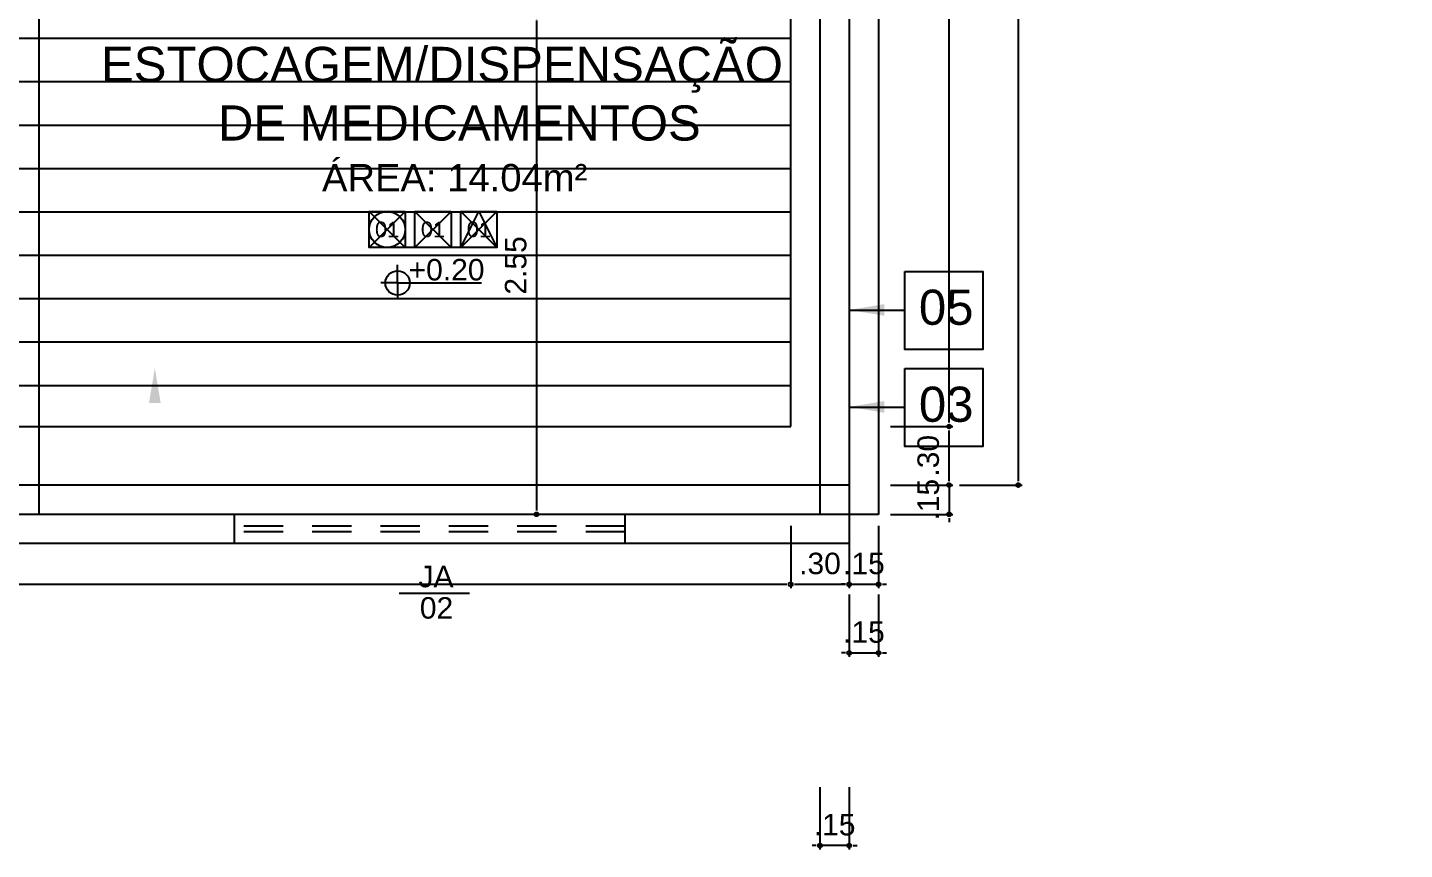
# Model space of a CAD drawing. Header units: millimetres. Extents: x 2125 to 3408, y 1171 to 1686.
# Drawn here: x 3368.26 to 3375.31, y 1518.06 to 1522.27 of the extents above; entities that cross this region are included whole.
import ezdxf
from ezdxf.enums import TextEntityAlignment as Align

# ---------------------------------------------------------------- set-up
doc = ezdxf.new("R2010")
doc.units = ezdxf.units.MM
doc.linetypes.add('CONTORNO_QUADRO_T', pattern=[0.35, 0.2, -0.15])
for name, color, linetype in [('cobertura', 1, 'Continuous'), ('cotas', 7, 'Continuous'), ('ESQUADRIA', 3, 'Continuous'), ('JANELA2', 1, 'Continuous'), ('LAYOUT', 7, 'Continuous'), ('PAREDE', 4, 'Continuous'), ('PAREDES', 4, 'Continuous'), ('RUFO', 3, 'Continuous'), ('TEXTO01', 7, 'Continuous'), ('TEXTO02', 3, 'Continuous'), ('TEXTO03', 2, 'Continuous'), ('TEXTO_ESP_FORRO', 62, 'Continuous'), ('TEXTO_ESP_PAREDES', 10, 'Continuous'), ('TEXTO_ESP_PISO', 150, 'Continuous')]:
    doc.layers.add(name, color=color, linetype=linetype)
doc.styles.add('ARIAL', font='sanss___.ttf')
doc.styles.add('ROMANS', font='arial.ttf')
doc.styles.get("Standard").update_dxf_attribs({"font": 'arial.ttf'})
doc.styles.add('TEXTO1', font='swissko.ttf', dxfattribs={"width": 0.6, "height": 0.1})
doc.dimstyles.new('ESCALA75', dxfattribs={"dimtxt": 0.11, "dimasz": 0.02, "dimexe": 0.02, "dimexo": 0.04, "dimgap": 0.05, "dimtad": 1, "dimzin": 4, "dimdsep": 46, "dimtxsty": 'ROMANS', "dimblk1": 'PPC', "dimblk2": 'PPC', "dimsah": 1, "dimcen": 0.02, "dimclrd": 7, "dimclre": 7, "dimclrt": 3, "dimazin": 1, "dimtfac": 1, "dimtix": 1, "dimtmove": 0, "dimatfit": 3, "dimldrblk": 'PPC', "dimfxl": 0, "dimtolj": 1, "dimtzin": 12, "dimarcsym": 0})

# ---------------------------------------------------------------- blocks, each defined once
blk = doc.blocks.new('PPC')
at = {"color": 2}
blk.add_circle((0, 0), 0.5, dxfattribs=at)
blk = doc.blocks.new('*D1174')
at = {"layer": 'cotas', "color": 7, "lineweight": -2, "transparency": 16777216}
for p, q in [((3372.3214, 1518.3844), (3372.3214, 1518.0644)), ((3372.4714, 1518.3844), (3372.4714, 1518.0644)), ((3372.3014, 1518.0844), (3372.2814, 1518.0844)), ((3372.4714, 1518.0844), (3372.3214, 1518.0844)), ((3372.4914, 1518.0844), (3372.5114, 1518.0844))]:
    blk.add_line(p, q, dxfattribs=at)
at = {"layer": 'DEFPOINTS', "color": 0, "transparency": 16777216}
for p in [(3372.3214, 1518.752), (3372.4714, 1518.602), (3372.3214, 1518.0844)]:
    blk.add_point(p, dxfattribs=at)
at = {"layer": 'cotas', "color": 7, "lineweight": -2, "transparency": 16777216, "xscale": 0.02, "yscale": 0.02, "zscale": 0.02}
blk.add_blockref('PPC', (3372.3214, 1518.0844), dxfattribs=at)
at = {"layer": 'cotas', "color": 7, "lineweight": -2, "transparency": 16777216, "xscale": 0.02, "yscale": 0.02, "zscale": 0.02, "rotation": 180}
blk.add_blockref('PPC', (3372.4714, 1518.0844), dxfattribs=at)
at = {"layer": 'cotas', "color": 3, "transparency": 16777216, "insert": (3372.3964, 1518.1906), "char_height": 0.11, "attachment_point": 5, "style": 'ROMANS'}
blk.add_mtext('\\A1;.15', dxfattribs=at)
blk = doc.blocks.new('*D1235')
at = {"layer": 'cotas', "color": 7, "lineweight": -2, "transparency": 16777216}
for p, q in [((3370.9314, 1522.331), (3370.8494, 1522.331)), ((3370.8694, 1522.311), (3370.8694, 1519.801)), ((3370.887, 1519.781), (3370.8494, 1519.781))]:
    blk.add_line(p, q, dxfattribs=at)
at = {"layer": 'DEFPOINTS', "color": 0, "transparency": 16777216}
for p in [(3370.9714, 1522.331), (3370.8694, 1519.781), (3370.927, 1519.781)]:
    blk.add_point(p, dxfattribs=at)
at = {"layer": 'cotas', "color": 7, "lineweight": -2, "transparency": 16777216, "xscale": 0.02, "yscale": 0.02, "zscale": 0.02}
for p, rotation in [((3370.8694, 1522.331), 90), ((3370.8694, 1519.781), 270)]:
    blk.add_blockref('PPC', p, dxfattribs=dict(at, rotation=rotation))
at = {"layer": 'cotas', "color": 3, "transparency": 16777216, "insert": (3370.7633, 1521.056), "char_height": 0.11, "attachment_point": 5, "rotation": 90, "style": 'ROMANS'}
blk.add_mtext('\\A1;2.55', dxfattribs=at)
blk = doc.blocks.new('Esp_Pis_Par_For_Esc100')
at = {"layer": 'DEFPOINTS'}
for p, q in [((0, 0.37), (0.37, 0)), ((0.37, 0.37), (0, 0)), ((0.47, 0.37), (0.84, 0)), ((0.84, 0.37), (0.47, 0)), ((0.94, 0.37), (1.31, 0)), ((1.31, 0.37), (0.94, 0)), ((0.47, 0), (0.37, 0)), ((0.94, 0), (0.84, 0))]:
    blk.add_line(p, q, dxfattribs=at)
for points in [[(0.37, 0.37), (0.37, 0), (0, 0), (0, 0.37)], [(1.31, 0.37), (1.31, 0), (0.94, 0), (0.94, 0.37)]]:
    blk.add_lwpolyline(points, close=True, dxfattribs=at)
at = {"layer": 'TEXTO_ESP_FORRO'}
blk.add_lwpolyline([(0.94, 0), (1.125, 0.37), (1.31, 0)], close=True, dxfattribs=at)
at = {"layer": 'TEXTO_ESP_PAREDES'}
blk.add_lwpolyline([(0.84, 0.37), (0.84, 0), (0.47, 0), (0.47, 0.37)], close=True, dxfattribs=at)
at = {"layer": 'TEXTO_ESP_PISO'}
blk.add_circle((0.185, 0.185), 0.185, dxfattribs=at)
at = {"layer": 'TEXTO_ESP_FORRO', "color": 3, "linetype": 'ByBlock', "style": 'ARIAL', "text_generation_flag": 6}
blk.add_attdef('FOR', text='', height=0.16, rotation=180, dxfattribs=at).set_placement((1.125, 0.185), align=Align.MIDDLE_CENTER)
at = {"layer": 'TEXTO_ESP_PAREDES', "color": 3, "linetype": 'ByBlock', "ltscale": 0.0001, "style": 'ARIAL', "text_generation_flag": 6}
blk.add_attdef('PAR', text='', height=0.16, rotation=180, dxfattribs=at).set_placement((0.655, 0.185), align=Align.MIDDLE_CENTER)
at = {"layer": 'TEXTO_ESP_PISO', "color": 3, "linetype": 'ByBlock', "style": 'ARIAL', "text_generation_flag": 6}
blk.add_attdef('PIS', text='', height=0.16, rotation=180, dxfattribs=at).set_placement((0.185, 0.185), align=Align.MIDDLE_CENTER)
blk = doc.blocks.new('new block4')
at = {"layer": 'TEXTO01'}
h = blk.add_hatch(dxfattribs=at)
h.set_pattern_fill('ANGLE', color=256)
h.set_pattern_definition([(0, (-2260.456, -913.906), (0, 6.985), [5.08, -1.905]), (90, (-2260.456, -913.906), (-6.985, 4e-16), [5.08, -1.905])])
h.paths.add_polyline_path([(0, 0), (0, -0.0624, 0.414214), (0.0624, 0)])
h.paths.add_polyline_path([(0, 0), (0, 0.0624, 0.414214), (-0.0624, 0)])
for q in [(0, 0.093), (-0.0862, 0), (0.4292, 0), (0, -0.0852)]:
    blk.add_line((0, 0), q, dxfattribs=at)
blk.add_circle((0, 0), 0.0624, dxfattribs=at)
blk = doc.blocks.new('*D1299')
at = {"layer": 'cotas', "color": 7, "lineweight": -2, "transparency": 16777216}
for p, q in [((3359.4714, 1519.7226), (3359.4714, 1519.4026)), ((3372.1714, 1519.7226), (3372.1714, 1519.4026)), ((3359.4914, 1519.4226), (3372.1514, 1519.4226))]:
    blk.add_line(p, q, dxfattribs=at)
at = {"layer": 'DEFPOINTS', "color": 0, "transparency": 16777216}
for p in [(3372.1714, 1520.231), (3359.4714, 1519.931), (3372.1714, 1519.4226)]:
    blk.add_point(p, dxfattribs=at)
at = {"layer": 'cotas', "color": 7, "lineweight": -2, "transparency": 16777216, "xscale": 0.02, "yscale": 0.02, "zscale": 0.02, "rotation": 180}
blk.add_blockref('PPC', (3359.4714, 1519.4226), dxfattribs=at)
at = {"layer": 'cotas', "color": 7, "lineweight": -2, "transparency": 16777216, "xscale": 0.02, "yscale": 0.02, "zscale": 0.02}
blk.add_blockref('PPC', (3372.1714, 1519.4226), dxfattribs=at)
at = {"layer": 'cotas', "color": 3, "transparency": 16777216, "insert": (3365.8214, 1519.5288), "char_height": 0.11, "attachment_point": 5, "style": 'ROMANS'}
blk.add_mtext('\\A1;12.70', dxfattribs=at)
blk = doc.blocks.new('*D1300')
at = {"layer": 'cotas', "color": 7, "lineweight": -2, "transparency": 16777216}
for p, q in [((3372.1714, 1519.7226), (3372.1714, 1519.4026)), ((3372.4714, 1519.7226), (3372.4714, 1519.4026)), ((3372.1914, 1519.4226), (3372.4514, 1519.4226))]:
    blk.add_line(p, q, dxfattribs=at)
at = {"layer": 'DEFPOINTS', "color": 0, "transparency": 16777216}
for p in [(3372.1714, 1520.231), (3372.4714, 1519.931), (3372.4714, 1519.4226)]:
    blk.add_point(p, dxfattribs=at)
at = {"layer": 'cotas', "color": 7, "lineweight": -2, "transparency": 16777216, "xscale": 0.02, "yscale": 0.02, "zscale": 0.02, "rotation": 180}
blk.add_blockref('PPC', (3372.1714, 1519.4226), dxfattribs=at)
at = {"layer": 'cotas', "color": 7, "lineweight": -2, "transparency": 16777216, "xscale": 0.02, "yscale": 0.02, "zscale": 0.02}
blk.add_blockref('PPC', (3372.4714, 1519.4226), dxfattribs=at)
at = {"layer": 'cotas', "color": 3, "transparency": 16777216, "insert": (3372.3214, 1519.5288), "char_height": 0.11, "attachment_point": 5, "style": 'ROMANS'}
blk.add_mtext('\\A1;.30', dxfattribs=at)
blk = doc.blocks.new('*D1331')
at = {"layer": 'cotas', "color": 7, "lineweight": -2, "transparency": 16777216}
for p, q in [((3372.9825, 1519.951), (3372.9825, 1519.971)), ((3372.6825, 1519.931), (3373.0025, 1519.931)), ((3372.9825, 1519.931), (3372.9825, 1519.781)), ((3372.6825, 1519.781), (3373.0025, 1519.781)), ((3372.9825, 1519.761), (3372.9825, 1519.741))]:
    blk.add_line(p, q, dxfattribs=at)
at = {"layer": 'DEFPOINTS', "color": 0, "transparency": 16777216}
for p in [(3372.4714, 1519.931), (3372.4714, 1519.781), (3372.9825, 1519.781)]:
    blk.add_point(p, dxfattribs=at)
at = {"layer": 'cotas', "color": 7, "lineweight": -2, "transparency": 16777216, "xscale": 0.02, "yscale": 0.02, "zscale": 0.02}
for p, rotation in [((3372.9825, 1519.931), 270), ((3372.9825, 1519.781), 90)]:
    blk.add_blockref('PPC', p, dxfattribs=dict(at, rotation=rotation))
at = {"layer": 'cotas', "color": 3, "transparency": 16777216, "insert": (3372.8764, 1519.856), "char_height": 0.11, "attachment_point": 5, "rotation": 90, "style": 'ROMANS'}
blk.add_mtext('\\A1;.15', dxfattribs=at)
blk = doc.blocks.new('*D1332')
at = {"layer": 'cotas', "color": 7, "lineweight": -2, "transparency": 16777216}
for p, q in [((3372.6825, 1520.231), (3373.0025, 1520.231)), ((3372.9825, 1519.951), (3372.9825, 1520.211)), ((3372.6825, 1519.931), (3373.0025, 1519.931))]:
    blk.add_line(p, q, dxfattribs=at)
at = {"layer": 'DEFPOINTS', "color": 0, "transparency": 16777216}
for p in [(3372.1714, 1520.231), (3372.9825, 1520.231), (3372.4714, 1519.931)]:
    blk.add_point(p, dxfattribs=at)
at = {"layer": 'cotas', "color": 7, "lineweight": -2, "transparency": 16777216, "xscale": 0.02, "yscale": 0.02, "zscale": 0.02}
for p, rotation in [((3372.9825, 1520.231), 90), ((3372.9825, 1519.931), 270)]:
    blk.add_blockref('PPC', p, dxfattribs=dict(at, rotation=rotation))
at = {"layer": 'cotas', "color": 3, "transparency": 16777216, "insert": (3372.8763, 1520.081), "char_height": 0.11, "attachment_point": 5, "rotation": 90, "style": 'ROMANS'}
blk.add_mtext('\\A1;.30', dxfattribs=at)
blk = doc.blocks.new('*D1333')
at = {"layer": 'cotas', "color": 7, "lineweight": -2, "transparency": 16777216}
for p, q in [((3372.6826, 1525.581), (3373.0026, 1525.581)), ((3372.9826, 1520.251), (3372.9826, 1525.561)), ((3372.6826, 1520.231), (3373.0026, 1520.231))]:
    blk.add_line(p, q, dxfattribs=at)
at = {"layer": 'DEFPOINTS', "color": 0, "transparency": 16777216}
for p in [(3372.6214, 1525.581), (3372.9826, 1525.581), (3372.1714, 1520.231)]:
    blk.add_point(p, dxfattribs=at)
at = {"layer": 'cotas', "color": 7, "lineweight": -2, "transparency": 16777216, "xscale": 0.02, "yscale": 0.02, "zscale": 0.02}
for p, rotation in [((3372.9826, 1525.581), 90), ((3372.9826, 1520.231), 270)]:
    blk.add_blockref('PPC', p, dxfattribs=dict(at, rotation=rotation))
at = {"layer": 'cotas', "color": 3, "transparency": 16777216, "insert": (3372.8764, 1522.906), "char_height": 0.11, "attachment_point": 5, "rotation": 90, "style": 'ROMANS'}
blk.add_mtext('\\A1;5.35', dxfattribs=at)
blk = doc.blocks.new('*D1286')
at = {"layer": 'cotas', "color": 7, "lineweight": -2, "transparency": 16777216}
for p, q in [((3373.0368, 1525.581), (3373.3568, 1525.581)), ((3373.3368, 1525.561), (3373.3368, 1519.951)), ((3373.0368, 1519.931), (3373.3568, 1519.931))]:
    blk.add_line(p, q, dxfattribs=at)
at = {"layer": 'DEFPOINTS', "color": 0, "transparency": 16777216}
for p in [(3372.6695, 1525.581), (3372.5195, 1519.931), (3373.3368, 1519.931)]:
    blk.add_point(p, dxfattribs=at)
at = {"layer": 'cotas', "color": 7, "lineweight": -2, "transparency": 16777216, "xscale": 0.02, "yscale": 0.02, "zscale": 0.02}
for p, rotation in [((3373.3368, 1525.581), 90), ((3373.3368, 1519.931), 270)]:
    blk.add_blockref('PPC', p, dxfattribs=dict(at, rotation=rotation))
at = {"layer": 'cotas', "color": 3, "transparency": 16777216, "insert": (3373.2306, 1522.756), "char_height": 0.11, "attachment_point": 5, "rotation": 90, "style": 'ROMANS'}
blk.add_mtext('\\A1;5.65', dxfattribs=at)
blk = doc.blocks.new('*D1335')
at = {"layer": 'cotas', "color": 7, "lineweight": -2, "transparency": 16777216}
for p, q in [((3372.4714, 1519.7226), (3372.4714, 1519.4026)), ((3372.6214, 1519.7226), (3372.6214, 1519.4026)), ((3372.4514, 1519.4226), (3372.4314, 1519.4226)), ((3372.4714, 1519.4226), (3372.6214, 1519.4226)), ((3372.6414, 1519.4226), (3372.6614, 1519.4226))]:
    blk.add_line(p, q, dxfattribs=at)
at = {"layer": 'DEFPOINTS', "color": 0, "transparency": 16777216}
for p in [(3372.4714, 1519.931), (3372.6214, 1519.931), (3372.6214, 1519.4226)]:
    blk.add_point(p, dxfattribs=at)
at = {"layer": 'cotas', "color": 7, "lineweight": -2, "transparency": 16777216, "xscale": 0.02, "yscale": 0.02, "zscale": 0.02}
blk.add_blockref('PPC', (3372.4714, 1519.4226), dxfattribs=at)
at = {"layer": 'cotas', "color": 7, "lineweight": -2, "transparency": 16777216, "xscale": 0.02, "yscale": 0.02, "zscale": 0.02, "rotation": 180}
blk.add_blockref('PPC', (3372.6214, 1519.4226), dxfattribs=at)
at = {"layer": 'cotas', "color": 3, "transparency": 16777216, "insert": (3372.5464, 1519.5288), "char_height": 0.11, "attachment_point": 5, "style": 'ROMANS'}
blk.add_mtext('\\A1;.15', dxfattribs=at)
blk = doc.blocks.new('*D1287')
at = {"layer": 'cotas', "color": 7, "lineweight": -2, "transparency": 16777216}
for p, q in [((3372.4714, 1519.3711), (3372.4714, 1519.0511)), ((3372.6214, 1519.3711), (3372.6214, 1519.0511)), ((3372.4514, 1519.0711), (3372.4314, 1519.0711)), ((3372.4714, 1519.0711), (3372.6214, 1519.0711)), ((3372.6414, 1519.0711), (3372.6614, 1519.0711))]:
    blk.add_line(p, q, dxfattribs=at)
at = {"layer": 'DEFPOINTS', "color": 0, "transparency": 16777216}
for p in [(3372.4714, 1519.5795), (3372.6214, 1519.5795), (3372.6214, 1519.0711)]:
    blk.add_point(p, dxfattribs=at)
at = {"layer": 'cotas', "color": 7, "lineweight": -2, "transparency": 16777216, "xscale": 0.02, "yscale": 0.02, "zscale": 0.02}
blk.add_blockref('PPC', (3372.4714, 1519.0711), dxfattribs=at)
at = {"layer": 'cotas', "color": 7, "lineweight": -2, "transparency": 16777216, "xscale": 0.02, "yscale": 0.02, "zscale": 0.02, "rotation": 180}
blk.add_blockref('PPC', (3372.6214, 1519.0711), dxfattribs=at)
at = {"layer": 'cotas', "color": 3, "transparency": 16777216, "insert": (3372.5464, 1519.1773), "char_height": 0.11, "attachment_point": 5, "style": 'ROMANS'}
blk.add_mtext('\\A1;.15', dxfattribs=at)

msp = doc.modelspace()

# ---------------------------------------------------------------- hatches: boundary and pattern name
at = {"layer": 'cobertura'}
h = msp.add_hatch(dxfattribs=at)
h.set_pattern_fill('ANSI31', color=256, scale=0.07, angle=315)
h.set_pattern_definition([(0, (1004.02428, 690.56013), (7e-17, 0.22225), [])])
h.paths.add_polyline_path([(3367.5144, 1528.038), (3367.5144, 1526.7881), (3366.8783, 1527.413)], flags=16)
h.paths.add_polyline_path([(3367.0618, 1527.2573), (3367.5061, 1527.2573), (3367.5061, 1527.541), (3367.0618, 1527.541)], flags=8)
h.paths.add_polyline_path([(3366.4123, 1531.481), (3369.6214, 1531.481), (3369.6214, 1529.731), (3366.4123, 1529.731)])
h.paths.add_polyline_path([(3364.8714, 1529.731), (3364.8714, 1531.481), (3366.4123, 1531.481), (3366.4123, 1529.731)])
h.paths.add_polyline_path([(3366.4123, 1532.6166), (3366.4123, 1534.231), (3369.6214, 1534.231), (3369.6214, 1532.6166)])
h.paths.add_polyline_path([(3372.5464, 1534.731), (3363.8714, 1534.731), (3363.8714, 1528.831), (3359.4714, 1528.831), (3359.4714, 1526.131), (3361.0214, 1526.131), (3361.0214, 1523.031), (3359.4714, 1523.031), (3359.4714, 1520.231), (3372.1714, 1520.231), (3372.1714, 1526.031), (3372.5464, 1526.031)])
h.paths.add_polyline_path([(3364.8714, 1534.231), (3366.4123, 1534.231), (3366.4123, 1532.6166), (3364.8714, 1532.6166)])

# ---------------------------------------------------------------- linework, layer by layer
for p, q in [((3372.7555, 1520.8248), (3372.4736, 1520.8248)), ((3372.7555, 1520.328), (3372.4736, 1520.328))]:
    msp.add_line(p, q)
for points in [[(3372.7555, 1521.0248), (3373.1555, 1521.0248), (3373.1555, 1520.6248), (3372.7555, 1520.6248)], [(3372.7555, 1520.528), (3373.1555, 1520.528), (3373.1555, 1520.128), (3372.7555, 1520.128)]]:
    msp.add_lwpolyline(points, close=True)
at = {"layer": 'ESQUADRIA', "linetype": 'CONTORNO_QUADRO_T'}
for p, q in [((3371.3214, 1519.721), (3369.3214, 1519.721)), ((3371.3214, 1519.691), (3369.3214, 1519.691))]:
    msp.add_line(p, q, dxfattribs=at)
at = {"layer": 'JANELA2'}
for p, q in [((3369.3214, 1519.781), (3369.3214, 1519.631)), ((3371.3214, 1519.781), (3371.3214, 1519.631))]:
    msp.add_line(p, q, dxfattribs=at)
at = {"layer": 'LAYOUT'}
for points in [[(3372.6514, 1520.798), (3372.4714, 1520.828), (3372.6514, 1520.858)], [(3372.6514, 1520.3013), (3372.4714, 1520.3313), (3372.6514, 1520.3613)]]:
    msp.add_solid(points, dxfattribs=at)
at = {"layer": 'PAREDE', "linetype": 'Continuous'}
for p, q in [((3372.3214, 1523.431), (3372.3214, 1519.781)), ((3372.4714, 1523.431), (3372.4714, 1519.631)), ((3368.3214, 1523.281), (3368.3214, 1519.781)), ((3372.3214, 1519.781), (3368.3214, 1519.781)), ((3372.4714, 1519.631), (3357.2714, 1519.631))]:
    msp.add_line(p, q, dxfattribs=at)
at = {"layer": 'PAREDES'}
msp.add_lwpolyline([(3372.6214, 1519.781), (3358.9214, 1519.781), (3358.9214, 1523.581), (3360.4714, 1523.581), (3360.4714, 1525.581), (3358.9214, 1525.581), (3358.9214, 1529.381), (3363.1714, 1529.381), (3363.3214, 1529.381), (3363.3214, 1535.181), (3403.7214, 1535.181), (3403.7214, 1525.981), (3400.8714, 1525.981), (3400.8714, 1527.431), (3391.9214, 1527.431), (3391.9214, 1519.781), (3382.7714, 1519.781), (3382.7714, 1525.581), (3372.6214, 1525.581), (3372.6214, 1519.781)], dxfattribs=at)
msp.add_lwpolyline([(3372.4714, 1519.931), (3359.0714, 1519.931), (3359.0714, 1523.431), (3360.6214, 1523.431), (3360.6214, 1525.731), (3359.0714, 1525.731), (3359.0714, 1529.231), (3363.1714, 1529.231), (3363.4714, 1529.231), (3363.4714, 1535.031), (3403.5714, 1535.031), (3403.5714, 1526.131), (3401.0214, 1526.131), (3401.0214, 1527.581), (3391.7714, 1527.581), (3391.7714, 1519.931), (3382.9214, 1519.931), (3382.9214, 1525.731), (3372.4714, 1525.731)], close=True, dxfattribs=at)
at = {"layer": 'RUFO'}
for p, q in [((3372.1714, 1520.231), (3372.1714, 1526.031)), ((3359.4714, 1520.231), (3372.1714, 1520.231))]:
    msp.add_line(p, q, dxfattribs=at)
at = {"layer": 'TEXTO01'}
msp.add_line((3370.1662, 1519.378), (3370.5269, 1519.378), dxfattribs=at)
at = {"layer": 'TEXTO03', "ltscale": 0.0001}
msp.add_solid([(3368.8848, 1520.3508), (3368.9148, 1520.5308), (3368.9448, 1520.3508)], dxfattribs=at)

# ---------------------------------------------------------------- block references
at = {"layer": 'TEXTO01'}
msp.add_blockref('new block4', (3370.1582, 1520.9663), dxfattribs=at)
at = {"layer": 'TEXTO02', "xscale": 0.5, "yscale": 0.5, "zscale": 0.5}
msp.add_blockref('Esp_Pis_Par_For_Esc100', (3370.012, 1521.1479), dxfattribs=at).add_auto_attribs({'PIS': '01', 'PAR': '01', 'FOR': '01'})

# ---------------------------------------------------------------- texts
at = {"layer": 'cotas', "ltscale": 0.0001, "insert": (3370.1462, 1521.0891), "char_height": 0.11, "width": 0.503613, "attachment_point": 1, "style": 'TEXTO1'}
msp.add_mtext('\\pi0.06832;{\\fSansSerif|b0|i0|c2|p2;\\W1;+0.20}', dxfattribs=at)
at = {"layer": 'TEXTO01', "ltscale": 0.0001, "char_height": 0.11, "width": 0.330365, "attachment_point": 1, "style": 'TEXTO1'}
for s, insert in [('{\\fSansSerif|b0|i0|c2|p2;\\W1;JA}', (3370.2654, 1519.5175)), ('{\\fSansSerif|b0|i0|c2|p2;\\W1;02}', (3370.2722, 1519.3569))]:
    msp.add_mtext(s, dxfattribs=dict(at, insert=insert))
at = {"layer": 'TEXTO02', "ltscale": 0.0001, "char_height": 0.18, "attachment_point": 1}
for s, insert in [('05', (3372.828, 1520.9319)), ('03', (3372.828, 1520.4351))]:
    msp.add_mtext(s, dxfattribs=dict(at, insert=insert))
at = {"layer": 'TEXTO03', "ltscale": 0.0001, "insert": (3368.6391, 1522.1758), "char_height": 0.12, "width": 3.592802, "attachment_point": 1, "style": 'TEXTO1'}
msp.add_mtext('{\\fSansSerif|b0|i0|c2|p2;\\H1.5x;\\W1;\\C2;ESTOCAGEM/DISPENSAÇÃO\\P\\pi0.59899;DE MEDICAMENTOS\\P\\pi1.132;\\H0.77777x;\\C3;ÁREA: 14.04m²}', dxfattribs=at)

# ---------------------------------------------------------------- dimensions: what is measured, and where the dimension line sits
at = {"layer": 'cotas'}
for base, p1, p2, picture, middle in [((3372.9826, 1525.581), (3372.1714, 1520.231), (3372.6214, 1525.581), '*D1333', (3372.8764, 1522.906)), ((3373.3368, 1519.931), (3372.6695, 1525.581), (3372.5195, 1519.931), '*D1286', (3373.2306, 1522.756)), ((3372.9825, 1520.231), (3372.4714, 1519.931), (3372.1714, 1520.231), '*D1332', (3372.8763, 1520.081)), ((3372.9825, 1519.781), (3372.4714, 1519.931), (3372.4714, 1519.781), '*D1331', (3372.8764, 1519.856))]:
    dim = msp.add_linear_dim(base=base, p1=p1, p2=p2, angle=90, dimstyle='ESCALA75', dxfattribs=at)
    dim.commit()
    dim.dimension.update_dxf_attribs({"geometry": picture, "text_midpoint": middle})
dim = msp.add_linear_dim(base=(3370.8694, 1519.781), p1=(3370.9714, 1522.331), p2=(3370.927, 1519.781), angle=90, dimstyle='ESCALA75', override={"dimtmove": 1}, dxfattribs=at)
dim.commit()
dim.dimension.update_dxf_attribs({"geometry": '*D1235', "text_midpoint": (3370.7633, 1521.056)})
for base, p1, p2, picture, middle in [((3372.1714, 1519.4226), (3359.4714, 1519.931), (3372.1714, 1520.231), '*D1299', (3365.8214, 1519.5288)), ((3372.4714, 1519.4226), (3372.1714, 1520.231), (3372.4714, 1519.931), '*D1300', (3372.3214, 1519.5288)), ((3372.6214, 1519.4226), (3372.4714, 1519.931), (3372.6214, 1519.931), '*D1335', (3372.5464, 1519.5288)), ((3372.6214, 1519.0711), (3372.4714, 1519.5795), (3372.6214, 1519.5795), '*D1287', (3372.5464, 1519.1773)), ((3372.3214, 1518.0844), (3372.4714, 1518.602), (3372.3214, 1518.752), '*D1174', (3372.3964, 1518.1906))]:
    dim = msp.add_linear_dim(base=base, p1=p1, p2=p2, dimstyle='ESCALA75', dxfattribs=at)
    dim.commit()
    dim.dimension.update_dxf_attribs({"geometry": picture, "text_midpoint": middle})

doc.saveas('drawing.dxf')
